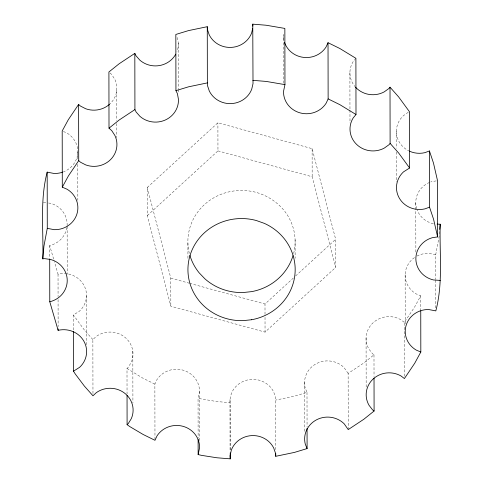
<?xml version="1.0" encoding="UTF-8"?>
<svg xmlns="http://www.w3.org/2000/svg" width="483" height="483" viewBox="0 0 483 483"><rect width="100%" height="100%" fill="white"/><g stroke="black" fill="none" stroke-linecap="round" stroke-linejoin="round"><path stroke-width="0.36" stroke-dasharray="2.42 1.81" d="M439.548 231.635L439.083 236.821L435.72 254.692L435.763 279.422M154.977 439.554L154.874 384.106L156.836 379.831A22.979 21.88 -0.1 0 1 182.888 370.111A22.979 21.88 -0.1 0 1 199.491 391.55L198.054 398.372L198.121 438.087M283.503 83.209L283.726 33.321M230.059 449.806L229.974 399.604L231.206 394.013A22.979 21.88 -0.1 0 1 251.619 379.403A22.979 21.88 -0.1 0 1 273.601 391.773L275.473 397.201L275.642 400.105L275.727 449.558M414.474 257.59A22.979 21.88 -0.1 0 0 416.237 293.936L420.723 295.801L414.613 307.049L404.313 322.354L404.404 377.054M355.899 58.31L353.097 61.721A22.979 21.88 -0.1 0 0 354.969 86.56M92.971 393.542L92.875 339.591L96.171 336.494A22.979 21.88 -0.1 0 1 124.155 336.687A22.979 21.88 -0.1 0 1 131.195 362.473L128.158 367.394L126.999 368.481L127.041 393.959M147.255 187.519L217.905 122.779L312.109 148.661L335.655 239.278L335.703 267.383L265.046 332.117L170.849 306.24L147.303 215.617L147.255 187.519L170.801 278.136L170.849 306.24M147.303 215.617L217.96 150.883L217.905 122.779M265.016 314.373L264.998 304.018L293.374 278.021M295.596 275.98L335.655 239.278M404.313 322.354L400.92 319.776A22.979 21.88 -0.1 0 0 373.118 322.747A22.979 21.88 -0.1 0 0 368.927 349.088L372.49 353.683L373.987 354.824L363.784 363.023L348.128 373.395L348.231 428.844M408.256 112.273L403.426 115.66A22.979 21.88 -0.1 0 0 408.793 150.859M73.422 329.986L73.398 315.001L79.484 311.137A22.979 21.88 -0.1 0 0 83.668 284.801A22.979 21.88 -0.1 0 0 58.032 274.139L54.482 261.991M348.128 373.395L344.077 367.599A22.979 21.88 -0.1 0 0 316.413 363.621A22.979 21.88 -0.1 0 0 305.214 388.03L307.001 392.377L294.328 396.217L275.642 400.105M436.203 180.902L432.231 181.499A22.979 21.88 -0.1 0 0 430.812 181.952M43.331 202.576L46.628 202.733M230.234 449.86L230.149 402.653L216.819 401.572L198.054 398.372M48.596 203.017L50.534 203.295A22.979 21.88 -0.1 0 1 66.98 226.877M217.96 150.883L312.157 176.76L335.703 267.383M170.801 278.136L188.913 283.116M189.638 283.316L264.998 304.018M435.72 254.692L428.554 253.327A22.979 21.88 -0.1 0 0 417.004 256.044M63.4 131.491L66.986 133.048A22.979 21.88 -0.1 0 1 77.697 153.437A22.979 21.88 -0.1 0 1 63.545 171.833M154.874 384.106L143.065 378.286L126.999 368.481M110.015 72.981L111.676 74.473L114.827 79.333A22.979 21.88 -0.1 0 1 109.502 104.316M92.875 339.591L84.29 329.901L73.398 315.001M66.877 227.59A22.979 21.88 -0.1 0 1 49.677 245.557L54.271 261.273M177.321 37.487L178.348 43.114L178.426 88.824M229.974 399.604L230.149 402.653M435.763 280.17L435.811 307.894M420.723 295.801L420.753 310.044M415.778 203.053L415.869 253.255M405.134 274.785L405.219 324.238M396.38 131.008L396.41 148.245M396.416 151.988L396.471 181.964M373.987 354.824L374.029 376.553M366.072 338.094L366.162 388.296M349.903 72.631L349.964 109.345M349.964 110.094L349.988 122.833M312.109 148.661L312.157 176.76M307.001 392.377L307.061 426.845M304.544 382.355L304.634 432.563M295.095 239.803L295.125 258.29M265.022 317.331L265.046 332.117M199.491 391.55L199.576 441.003M187.911 243.197L187.941 258.725M178.432 89.572L178.438 93.322M132.831 351.25L132.922 402.955M116.717 90.514L116.771 120.484M116.777 123.485L116.801 137.721M86.523 295.795L86.614 345.248M77.763 152.368L77.781 160.61M77.787 164.359L77.848 200.324M67.137 226.237L67.215 274.193M58.032 274.139L58.069 296.616M58.075 299.611L58.123 326.586M49.677 245.557L49.695 258.296M433.378 223.756A22.979 21.88 -0.1 0 1 417.185 210.045M416.714 208.692A22.979 21.88 -0.1 0 1 430.111 182.212M293.61 253.545A53.619 51.053 -0.1 0 0 283.817 210.135C276.693 201.634 267.021 195.5 256.376 192.445A53.619 51.053 -0.1 0 0 204.237 204.798A53.619 51.053 -0.1 0 0 189.511 254.004M178.348 43.114A22.979 21.88 -0.1 0 1 176.965 51.548M283.775 39.534A22.979 21.88 -0.1 0 1 283.418 35.253"/><path stroke-width="0.72" d="M230.24 452.855L230.246 458.85L216.921 457.775L201.489 455.354L198.151 454.575L199.588 447.747A22.979 21.88 -0.1 0 0 182.985 426.308A22.979 21.88 -0.1 0 0 156.939 436.028L154.977 440.303L143.161 434.489L129.879 426.634L127.095 424.678L128.255 423.597L131.291 418.67A22.979 21.88 -0.1 0 0 124.252 392.89A22.979 21.88 -0.1 0 0 96.274 392.697L92.978 395.788L84.386 386.098L75.276 373.999L73.494 371.198L79.58 367.34A22.979 21.88 -0.1 0 0 83.77 340.998A22.979 21.88 -0.1 0 0 58.129 330.336L49.773 301.754A22.979 21.88 -0.1 0 0 67.228 280.937A22.979 21.88 -0.1 0 0 50.63 259.498L44.696 258.64L42.788 258.846L43.923 246.179L47.28 228.332L47.183 172.135L53.987 173.463A22.979 21.88 -0.1 0 0 62.838 172.099M439.747 229.413L440.212 224.227L437.103 224.13M440.212 224.227C439.307 253.08 443.291 282.597 435.817 310.895L428.65 309.525A22.979 21.88 -0.1 0 0 406.131 325.337A22.979 21.88 -0.1 0 0 416.334 350.139L420.826 352.004L414.716 363.252L404.41 378.551L401.017 375.973A22.979 21.88 -0.1 0 0 373.214 378.944A22.979 21.88 -0.1 0 0 369.03 405.285L372.586 409.886L374.09 411.021L363.88 419.22L348.231 429.592L344.18 423.802A22.979 21.88 -0.1 0 0 316.516 419.818A22.979 21.88 -0.1 0 0 305.31 444.233L307.097 448.574L294.425 452.414L275.739 456.302L275.57 453.398L273.698 447.97A22.979 21.88 -0.1 0 0 251.715 435.606A22.979 21.88 -0.1 0 0 231.303 450.21L230.071 455.801L230.246 458.85M252.657 28.551L251.625 33.007A22.979 21.88 -0.1 0 1 231.049 47.406A22.979 21.88 -0.1 0 1 209.205 34.824L207.394 29.378L207.267 26.698L188.581 30.586L175.836 34.45L175.939 90.647L177.418 93.684L178.444 99.311A22.979 21.88 -0.1 0 1 165.156 120.074A22.979 21.88 -0.1 0 1 139.925 116.331L136.079 111.947L134.926 109.575L134.829 53.378L119.126 63.78L108.91 71.985L109.007 128.182L111.778 130.67L114.924 135.53A22.979 21.88 -0.1 0 1 110.667 159.505A22.979 21.88 -0.1 0 1 85.781 164.938L80.498 162.228L78.717 160.622L78.614 104.425L80.401 106.031L85.684 108.741A22.979 21.88 -0.1 0 0 109.502 104.316M47.183 172.135C39.715 200.445 43.693 229.974 42.788 258.846M207.267 26.698L207.364 82.895L207.491 85.576L209.302 91.021A22.979 21.88 -0.1 0 0 231.152 103.603A22.979 21.88 -0.1 0 0 251.721 89.204L253.014 83.625L252.76 24.15L266.085 25.225L284.855 28.425L284.952 84.628L283.515 91.45A22.979 21.88 -0.1 0 0 300.118 112.889A22.979 21.88 -0.1 0 0 326.17 103.169L328.132 98.894L328.029 42.697L339.845 48.511L355.899 58.31L356.001 114.513L353.194 117.918A22.979 21.88 -0.1 0 0 356.563 144.363A22.979 21.88 -0.1 0 0 384.263 148.106L389.063 144.677L390.113 143.391L390.016 87.194L398.62 96.902L409.512 111.802L409.608 167.999L403.522 171.863A22.979 21.88 -0.1 0 0 399.338 198.199A22.979 21.88 -0.1 0 0 424.974 208.861L429.538 207.159L429.435 150.962L424.877 152.664A22.979 21.88 -0.1 0 1 409.469 151.179M328.029 42.697L326.067 46.972A22.979 21.88 -0.1 0 1 303.698 57.399A22.979 21.88 -0.1 0 1 284.493 42.299M47.28 228.332L54.084 229.666A22.979 21.88 -0.1 0 0 76.869 214.198A22.979 21.88 -0.1 0 0 67.083 189.245L62.295 187.169L68.393 175.951L78.717 160.622M78.614 104.425L68.29 119.748L62.198 130.971L62.295 187.169M390.016 87.194L388.96 88.474L384.166 91.909A22.979 21.88 -0.1 0 1 355.452 87.115M109.007 128.182L119.223 119.977L134.926 109.575M175.939 90.647L188.678 86.783L207.364 82.895M429.435 150.962L433.468 163.031L437.532 180.702L437.628 236.905L432.333 237.702A22.979 21.88 -0.1 0 0 415.875 259.25A22.979 21.88 -0.1 0 0 433.474 279.953L440.309 280.424M252.863 80.347L266.187 81.422L284.952 84.628M328.132 98.894L339.941 104.714L356.001 114.513M390.113 143.391L398.716 153.099L409.608 167.999M134.829 53.378L135.983 55.744L139.828 60.127A22.979 21.88 -0.1 0 0 175.752 54.168M429.538 207.159L433.565 219.228L437.628 236.905M252.76 24.15L252.857 26.118M420.753 310.792L420.826 352.004M374.029 378.05L374.09 411.021M307.061 428.343L307.097 448.574M275.733 453.308L275.739 456.302M198.127 439.584L198.151 454.575M127.047 395.456L127.095 424.678M73.428 331.483L73.494 371.198M58.129 328.838L58.129 330.336M49.701 259.045L49.773 301.754M293.018 255.652A53.619 51.053 -0.1 0 1 251.637 291.629L243.275 292.523A53.619 51.053 -0.1 0 1 204.864 278.782L199.189 272.865A53.619 51.053 -0.1 0 1 189.91 255.416M251.685 319.728L243.323 320.627A53.619 51.053 -0.1 0 1 188.346 263.295A53.619 51.053 -0.1 0 1 256.425 220.55L264.304 223.363A53.619 51.053 -0.1 0 1 294.763 275.908A53.619 51.053 -0.1 0 1 251.685 319.728"/></g></svg>
